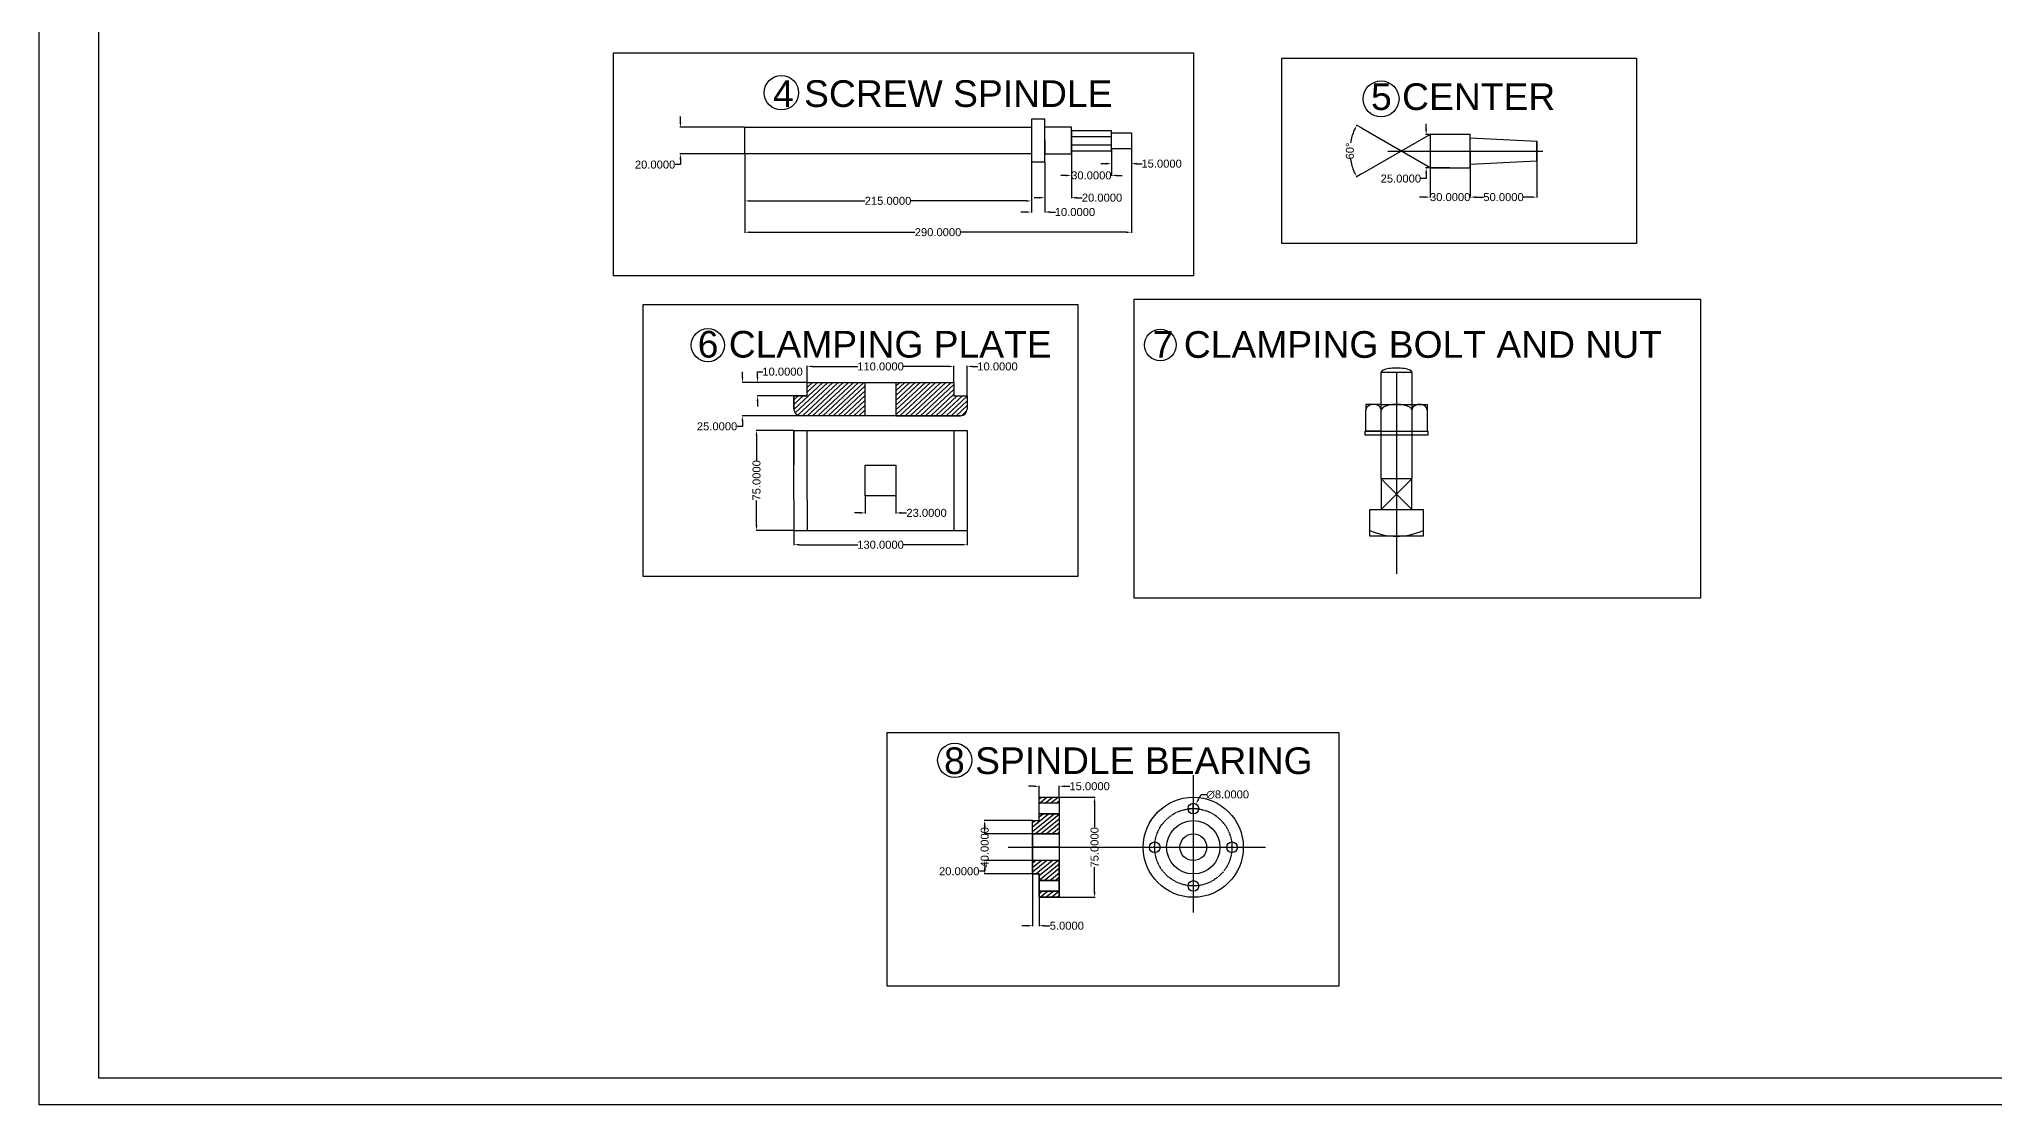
# Model space of a CAD drawing. Header units: inches. Extents: x -318 to 2841, y -996 to 640.
# Drawn here: x -318 to 1149, y -996 to -197 of the extents above; entities that cross this region are included whole.
import ezdxf

# ---------------------------------------------------------------- set-up
doc = ezdxf.new("R2010")
doc.units = ezdxf.units.IN
doc.header["$MEASUREMENT"] = 0
doc.linetypes.add('CENTER', pattern=[2, 1.25, -0.25, 0.25, -0.25])
doc.layers.get('0').update_dxf_attribs({"plot": 0})
doc.styles.get("Standard").update_dxf_attribs({"font": 'arial.ttf'})
doc.styles.add('style1', font='arial.ttf', dxfattribs={"height": 50})
doc.dimstyles.get("Standard").update_dxf_attribs({"dimscale": 2, "dimtxt": 3, "dimasz": 2, "dimexe": 0.18, "dimexo": 0.0625, "dimgap": 0.108, "dimtad": 0, "dimtoh": 1, "dimdec": 4, "dimzin": 0, "dimdsep": 46, "dimtxsty": 'Standard', "dimcen": 2, "dimadec": 0, "dimazin": 0, "dimtfac": 1, "dimtdec": 4, "dimtofl": 0, "dimtmove": 0, "dimatfit": 1, "dimfxl": 1, "dimtolj": 1, "dimtzin": 0, "dimarcsym": 0})
pattern_1 = [(223, (-4407.854, -4220.624), (1.7902457, -1.9198035), [])]
pattern_2 = [(219, (-4575.3567, -4220.624), (1.651966, -2.0400081), [])]

# ---------------------------------------------------------------- blocks, each defined once
blk = doc.blocks.new('*D28')
at = {"color": 0, "lineweight": -2, "transparency": 16777216}
for p, q in [((674, -263.4), (670.3, -261.3)), ((674.1, -297.9), (670.2, -300.2))]:
    blk.add_line(p, q, dxfattribs=at)
for start, end in [(155.7324, 170.6971), (188.9495, 203.9142)]:
    blk.add_arc((703.9, -280.8), 38.6, start, end, dxfattribs=at)
at = {"color": 0, "transparency": 16777216}
for points in [[(668.2, -264.7), (669.4, -265.3), (670.6, -261.4)], [(669.3, -296.2), (668.1, -296.8), (670.5, -300)]]:
    blk.add_solid(points, dxfattribs=at)
at = {"layer": 'Defpoints', "color": 0, "transparency": 16777216}
for p in [(674.1, -263.5), (666, -274), (725.6, -268.4), (674.3, -297.9), (725.6, -293.4)]:
    blk.add_point(p, dxfattribs=at)
at = {"color": 0, "transparency": 16777216, "insert": (665.4, -280.7), "char_height": 6, "attachment_point": 5, "rotation": 89.8233}
blk.add_mtext('\\A1;60°', dxfattribs=at)
blk = doc.blocks.new('*D43')
at = {"color": 0, "lineweight": -2, "transparency": 16777216}
for p, q in [((211.5, -283), (211.5, -318.5)), ((426.5, -283), (426.5, -318.5)), ((215.5, -318.1), (301.6, -318.1)), ((422.5, -318.1), (336.4, -318.1))]:
    blk.add_line(p, q, dxfattribs=at)
at = {"color": 0, "transparency": 16777216}
for points in [[(215.5, -317.5), (215.5, -318.8), (211.5, -318.1)], [(422.5, -317.5), (422.5, -318.8), (426.5, -318.1)]]:
    blk.add_solid(points, dxfattribs=at)
at = {"layer": 'Defpoints', "color": 0, "transparency": 16777216}
for p in [(211.5, -282.9), (426.5, -282.9), (426.5, -318.1)]:
    blk.add_point(p, dxfattribs=at)
at = {"color": 0, "transparency": 16777216, "insert": (319, -318.1), "char_height": 6, "attachment_point": 5}
blk.add_mtext('\\A1;215.0000', dxfattribs=at)
blk = doc.blocks.new('*D44')
at = {"color": 0, "lineweight": -2, "transparency": 16777216}
for p, q in [((426.5, -289), (426.5, -326.8)), ((436.5, -289), (436.5, -326.8)), ((422.5, -326.5), (418.5, -326.5)), ((440.5, -326.5), (444.5, -326.5))]:
    blk.add_line(p, q, dxfattribs=at)
at = {"color": 0, "transparency": 16777216}
for points in [[(422.5, -325.8), (422.5, -327.1), (426.5, -326.5)], [(440.5, -325.8), (440.5, -327.1), (436.5, -326.5)]]:
    blk.add_solid(points, dxfattribs=at)
at = {"layer": 'Defpoints', "color": 0, "transparency": 16777216}
for p in [(426.5, -288.9), (436.5, -288.9), (436.5, -326.5)]:
    blk.add_point(p, dxfattribs=at)
at = {"color": 0, "transparency": 16777216, "insert": (459.2, -326.5), "char_height": 6, "attachment_point": 5}
blk.add_mtext('\\A1;10.0000', dxfattribs=at)
blk = doc.blocks.new('*D45')
at = {"color": 0, "lineweight": -2, "transparency": 16777216}
for p, q in [((436.5, -289), (436.5, -316)), ((456.5, -283), (456.5, -316)), ((432.5, -315.7), (428.5, -315.7)), ((460.5, -315.7), (464.5, -315.7))]:
    blk.add_line(p, q, dxfattribs=at)
at = {"color": 0, "transparency": 16777216}
for points in [[(432.5, -315), (432.5, -316.4), (436.5, -315.7)], [(460.5, -315), (460.5, -316.4), (456.5, -315.7)]]:
    blk.add_solid(points, dxfattribs=at)
at = {"layer": 'Defpoints', "color": 0, "transparency": 16777216}
for p in [(436.5, -288.9), (456.5, -282.9), (456.5, -315.7)]:
    blk.add_point(p, dxfattribs=at)
at = {"color": 0, "transparency": 16777216, "insert": (479.5, -315.7), "char_height": 6, "attachment_point": 5}
blk.add_mtext('\\A1;20.0000', dxfattribs=at)
blk = doc.blocks.new('*D46')
at = {"color": 0, "lineweight": -2, "transparency": 16777216}
for p, q in [((456.5, -280.6), (456.5, -299.4)), ((486.5, -280.6), (486.5, -299.4)), ((452.5, -299), (448.5, -299)), ((490.5, -299), (494.5, -299))]:
    blk.add_line(p, q, dxfattribs=at)
at = {"color": 0, "transparency": 16777216}
for points in [[(452.5, -298.4), (452.5, -299.7), (456.5, -299)], [(490.5, -298.4), (490.5, -299.7), (486.5, -299)]]:
    blk.add_solid(points, dxfattribs=at)
at = {"layer": 'Defpoints', "color": 0, "transparency": 16777216}
for p in [(456.5, -280.5), (486.5, -280.5), (486.5, -299)]:
    blk.add_point(p, dxfattribs=at)
at = {"color": 0, "transparency": 16777216, "insert": (471.5, -299), "char_height": 6, "attachment_point": 5}
blk.add_mtext('\\A1;30.0000', dxfattribs=at)
blk = doc.blocks.new('*D47')
at = {"color": 0, "lineweight": -2, "transparency": 16777216}
for p, q in [((482.5, -290.2), (478.5, -290.2)), ((486.5, -279.1), (486.5, -290.6)), ((501.5, -279.1), (501.5, -290.6)), ((505.5, -290.2), (509.5, -290.2))]:
    blk.add_line(p, q, dxfattribs=at)
at = {"color": 0, "transparency": 16777216}
for points in [[(482.5, -289.5), (482.5, -290.9), (486.5, -290.2)], [(505.5, -289.5), (505.5, -290.9), (501.5, -290.2)]]:
    blk.add_solid(points, dxfattribs=at)
at = {"layer": 'Defpoints', "color": 0, "transparency": 16777216}
for p in [(486.5, -279), (501.5, -279), (501.5, -290.2)]:
    blk.add_point(p, dxfattribs=at)
at = {"color": 0, "transparency": 16777216, "insert": (524.2, -290.2), "char_height": 6, "attachment_point": 5}
blk.add_mtext('\\A1;15.0000', dxfattribs=at)
blk = doc.blocks.new('*D48')
at = {"color": 0, "lineweight": -2, "transparency": 16777216}
for p, q in [((211.5, -283), (211.5, -342)), ((501.5, -279.1), (501.5, -342)), ((215.5, -341.6), (339.1, -341.6)), ((497.5, -341.6), (373.9, -341.6))]:
    blk.add_line(p, q, dxfattribs=at)
at = {"color": 0, "transparency": 16777216}
for points in [[(215.5, -341), (215.5, -342.3), (211.5, -341.6)], [(497.5, -341), (497.5, -342.3), (501.5, -341.6)]]:
    blk.add_solid(points, dxfattribs=at)
at = {"layer": 'Defpoints', "color": 0, "transparency": 16777216}
for p in [(211.5, -282.9), (501.5, -279), (501.5, -341.6)]:
    blk.add_point(p, dxfattribs=at)
at = {"color": 0, "transparency": 16777216, "insert": (356.5, -341.6), "char_height": 6, "attachment_point": 5}
blk.add_mtext('\\A1;290.0000', dxfattribs=at)
blk = doc.blocks.new('*D49')
at = {"color": 0, "lineweight": -2, "transparency": 16777216}
for p, q in [((211.4, -262.9), (162.9, -262.9)), ((163.3, -258.9), (163.3, -254.9)), ((163.3, -290.9), (159.3, -290.9)), ((211.4, -282.9), (162.9, -282.9)), ((163.3, -286.9), (163.3, -290.9))]:
    blk.add_line(p, q, dxfattribs=at)
at = {"color": 0, "transparency": 16777216}
for points in [[(162.6, -258.9), (164, -258.9), (163.3, -262.9)], [(162.6, -286.9), (164, -286.9), (163.3, -282.9)]]:
    blk.add_solid(points, dxfattribs=at)
at = {"layer": 'Defpoints', "color": 0, "transparency": 16777216}
for p in [(211.5, -262.9), (163.3, -282.9), (211.5, -282.9)]:
    blk.add_point(p, dxfattribs=at)
at = {"color": 0, "transparency": 16777216, "insert": (144.3, -290.9), "char_height": 6, "attachment_point": 5}
blk.add_mtext('\\A1;20.0000', dxfattribs=at)
blk = doc.blocks.new('*D50')
at = {"color": 0, "lineweight": -2, "transparency": 16777216}
for p, q in [((725.6, -293.6), (725.6, -315.6)), ((755.6, -293.6), (755.6, -315.6)), ((721.6, -315.3), (717.6, -315.3)), ((759.6, -315.3), (763.6, -315.3))]:
    blk.add_line(p, q, dxfattribs=at)
at = {"color": 0, "transparency": 16777216}
for points in [[(721.6, -314.6), (721.6, -315.9), (725.6, -315.3)], [(759.6, -314.6), (759.6, -315.9), (755.6, -315.3)]]:
    blk.add_solid(points, dxfattribs=at)
at = {"layer": 'Defpoints', "color": 0, "transparency": 16777216}
for p in [(725.6, -293.4), (755.6, -293.4), (755.6, -315.3)]:
    blk.add_point(p, dxfattribs=at)
at = {"color": 0, "transparency": 16777216, "insert": (740.6, -315.3), "char_height": 6, "attachment_point": 5}
blk.add_mtext('\\A1;30.0000', dxfattribs=at)
blk = doc.blocks.new('*D51')
at = {"color": 0, "lineweight": -2, "transparency": 16777216}
for p, q in [((805.6, -288.5), (805.6, -315.6)), ((755.6, -293.6), (755.6, -315.6)), ((759.6, -315.3), (765.6, -315.3)), ((801.6, -315.3), (795.5, -315.3))]:
    blk.add_line(p, q, dxfattribs=at)
at = {"color": 0, "transparency": 16777216}
for points in [[(759.6, -314.6), (759.6, -315.9), (755.6, -315.3)], [(801.6, -314.6), (801.6, -315.9), (805.6, -315.3)]]:
    blk.add_solid(points, dxfattribs=at)
at = {"layer": 'Defpoints', "color": 0, "transparency": 16777216}
for p in [(805.6, -288.3), (755.6, -293.4), (805.6, -315.3)]:
    blk.add_point(p, dxfattribs=at)
at = {"color": 0, "transparency": 16777216, "insert": (780.6, -315.3), "char_height": 6, "attachment_point": 5}
blk.add_mtext('\\A1;50.0000', dxfattribs=at)
blk = doc.blocks.new('*D52')
at = {"color": 0, "lineweight": -2, "transparency": 16777216}
for p, q in [((722.6, -264.4), (722.6, -260.4)), ((740.4, -268.4), (722.2, -268.4)), ((722.6, -301.4), (718.6, -301.4)), ((740.4, -293.4), (722.2, -293.4)), ((722.6, -297.4), (722.6, -301.4))]:
    blk.add_line(p, q, dxfattribs=at)
at = {"color": 0, "transparency": 16777216}
for points in [[(721.9, -264.4), (723.3, -264.4), (722.6, -268.4)], [(721.9, -297.4), (723.3, -297.4), (722.6, -293.4)]]:
    blk.add_solid(points, dxfattribs=at)
at = {"layer": 'Defpoints', "color": 0, "transparency": 16777216}
for p in [(740.6, -268.4), (722.6, -293.4), (740.6, -293.4)]:
    blk.add_point(p, dxfattribs=at)
at = {"color": 0, "transparency": 16777216, "insert": (703.6, -301.4), "char_height": 6, "attachment_point": 5}
blk.add_mtext('\\A1;25.0000', dxfattribs=at)
blk = doc.blocks.new('*D53')
at = {"color": 0, "lineweight": -2, "transparency": 16777216}
for p, q in [((301.9, -539.4), (301.9, -552.5)), ((324.9, -539.4), (324.9, -552.5)), ((297.9, -552.1), (293.9, -552.1)), ((328.9, -552.1), (332.9, -552.1))]:
    blk.add_line(p, q, dxfattribs=at)
at = {"color": 0, "transparency": 16777216}
for points in [[(297.9, -551.4), (297.9, -552.8), (301.9, -552.1)], [(328.9, -551.4), (328.9, -552.8), (324.9, -552.1)]]:
    blk.add_solid(points, dxfattribs=at)
at = {"layer": 'Defpoints', "color": 0, "transparency": 16777216}
for p in [(301.9, -539.2), (324.9, -539.2), (324.9, -552.1)]:
    blk.add_point(p, dxfattribs=at)
at = {"color": 0, "transparency": 16777216, "insert": (347.9, -552.1), "char_height": 6, "attachment_point": 5}
blk.add_mtext('\\A1;23.0000', dxfattribs=at)
blk = doc.blocks.new('*D54')
at = {"color": 0, "lineweight": -2, "transparency": 16777216}
for p, q in [((248.4, -565.4), (248.4, -576.3)), ((378.4, -565.4), (378.4, -576.3)), ((252.4, -576), (296.3, -576)), ((374.4, -576), (330.4, -576))]:
    blk.add_line(p, q, dxfattribs=at)
at = {"color": 0, "transparency": 16777216}
for points in [[(252.4, -575.3), (252.4, -576.6), (248.4, -576)], [(374.4, -575.3), (374.4, -576.6), (378.4, -576)]]:
    blk.add_solid(points, dxfattribs=at)
at = {"layer": 'Defpoints', "color": 0, "transparency": 16777216}
for p in [(248.4, -565.2), (378.4, -565.2), (378.4, -576)]:
    blk.add_point(p, dxfattribs=at)
at = {"color": 0, "transparency": 16777216, "insert": (313.4, -576), "char_height": 6, "attachment_point": 5}
blk.add_mtext('\\A1;130.0000', dxfattribs=at)
blk = doc.blocks.new('*D55')
at = {"color": 0, "lineweight": -2, "transparency": 16777216}
for p, q in [((248.2, -490.2), (220, -490.2)), ((220.4, -494.2), (220.4, -512.8)), ((220.4, -561.2), (220.4, -542.7)), ((248.2, -565.2), (220, -565.2))]:
    blk.add_line(p, q, dxfattribs=at)
at = {"color": 0, "transparency": 16777216}
for points in [[(219.7, -494.2), (221.1, -494.2), (220.4, -490.2)], [(219.7, -561.2), (221.1, -561.2), (220.4, -565.2)]]:
    blk.add_solid(points, dxfattribs=at)
at = {"layer": 'Defpoints', "color": 0, "transparency": 16777216}
for p in [(248.4, -490.2), (220.4, -565.2), (248.4, -565.2)]:
    blk.add_point(p, dxfattribs=at)
at = {"color": 0, "transparency": 16777216, "insert": (220.4, -527.7), "char_height": 6, "attachment_point": 5, "rotation": 90}
blk.add_mtext('\\A1;75.0000', dxfattribs=at)
blk = doc.blocks.new('*D56')
at = {"color": 0, "lineweight": -2, "transparency": 16777216}
for p, q in [((258.2, -454.2), (209.5, -454.2)), ((209.9, -450.2), (209.9, -446.2)), ((258.2, -479.2), (209.5, -479.2)), ((209.9, -483.2), (209.9, -487.2)), ((209.9, -487.2), (205.9, -487.2))]:
    blk.add_line(p, q, dxfattribs=at)
at = {"color": 0, "transparency": 16777216}
for points in [[(209.2, -450.2), (210.5, -450.2), (209.9, -454.2)], [(209.2, -483.2), (210.5, -483.2), (209.9, -479.2)]]:
    blk.add_solid(points, dxfattribs=at)
at = {"layer": 'Defpoints', "color": 0, "transparency": 16777216}
for p in [(258.4, -454.2), (209.9, -479.2), (258.4, -479.2)]:
    blk.add_point(p, dxfattribs=at)
at = {"color": 0, "transparency": 16777216, "insert": (190.8, -487.2), "char_height": 6, "attachment_point": 5}
blk.add_mtext('\\A1;25.0000', dxfattribs=at)
blk = doc.blocks.new('*D57')
at = {"color": 0, "lineweight": -2, "transparency": 16777216}
for p, q in [((258.2, -454.2), (220.8, -454.2)), ((221.2, -450.2), (221.2, -446.2)), ((221.2, -446.2), (225.2, -446.2)), ((258.2, -464.2), (220.8, -464.2)), ((221.2, -468.2), (221.2, -472.2))]:
    blk.add_line(p, q, dxfattribs=at)
at = {"color": 0, "transparency": 16777216}
for points in [[(220.5, -450.2), (221.8, -450.2), (221.2, -454.2)], [(220.5, -468.2), (221.8, -468.2), (221.2, -464.2)]]:
    blk.add_solid(points, dxfattribs=at)
at = {"layer": 'Defpoints', "color": 0, "transparency": 16777216}
for p in [(221.2, -454.2), (258.4, -454.2), (258.4, -464.2)]:
    blk.add_point(p, dxfattribs=at)
at = {"color": 0, "transparency": 16777216, "insert": (239.9, -446.2), "char_height": 6, "attachment_point": 5}
blk.add_mtext('\\A1;10.0000', dxfattribs=at)
blk = doc.blocks.new('*D58')
at = {"color": 0, "lineweight": -2, "transparency": 16777216}
for p, q in [((258.4, -454.1), (258.4, -441.9)), ((262.4, -442.3), (296.3, -442.3)), ((364.4, -442.3), (330.4, -442.3)), ((368.4, -454.1), (368.4, -441.9))]:
    blk.add_line(p, q, dxfattribs=at)
at = {"color": 0, "transparency": 16777216}
for points in [[(262.4, -441.6), (262.4, -442.9), (258.4, -442.3)], [(364.4, -441.6), (364.4, -442.9), (368.4, -442.3)]]:
    blk.add_solid(points, dxfattribs=at)
at = {"layer": 'Defpoints', "color": 0, "transparency": 16777216}
for p in [(258.4, -454.2), (368.4, -442.3), (368.4, -454.2)]:
    blk.add_point(p, dxfattribs=at)
at = {"color": 0, "transparency": 16777216, "insert": (313.4, -442.3), "char_height": 6, "attachment_point": 5}
blk.add_mtext('\\A1;110.0000', dxfattribs=at)
blk = doc.blocks.new('*D59')
at = {"color": 0, "lineweight": -2, "transparency": 16777216}
for p, q in [((364.4, -442.3), (360.4, -442.3)), ((368.4, -454.1), (368.4, -441.9)), ((378.4, -464.1), (378.4, -441.9)), ((382.4, -442.3), (386.4, -442.3))]:
    blk.add_line(p, q, dxfattribs=at)
at = {"color": 0, "transparency": 16777216}
for points in [[(364.4, -441.6), (364.4, -442.9), (368.4, -442.3)], [(382.4, -441.6), (382.4, -442.9), (378.4, -442.3)]]:
    blk.add_solid(points, dxfattribs=at)
at = {"layer": 'Defpoints', "color": 0, "transparency": 16777216}
for p in [(368.4, -454.2), (378.4, -442.3), (378.4, -464.2)]:
    blk.add_point(p, dxfattribs=at)
at = {"color": 0, "transparency": 16777216, "insert": (401.1, -442.3), "char_height": 6, "attachment_point": 5}
blk.add_mtext('\\A1;10.0000', dxfattribs=at)
blk = doc.blocks.new('*U66')
blk.add_circle((0, 0), 4)
blk = doc.blocks.new('*U67')
at = {"color": 0, "linetype": 'ByBlock', "lineweight": -2, "transparency": 16777216}
blk.add_blockref('*U66', (715.5, -773.9), dxfattribs=at)
for p, rotation in [((686.5, -802.9), 90), ((744.5, -802.9), 270), ((715.5, -831.9), 180)]:
    blk.add_blockref('*U66', p, dxfattribs=dict(at, rotation=rotation))
blk = doc.blocks.new('*D68')
at = {"color": 0, "lineweight": -2, "transparency": 16777216}
for p, q in [((427.3, -782.9), (391.1, -782.9)), ((391.5, -786.9), (391.5, -787.7)), ((391.5, -818.9), (391.5, -818)), ((427.3, -822.9), (391.1, -822.9))]:
    blk.add_line(p, q, dxfattribs=at)
at = {"color": 0, "transparency": 16777216}
for points in [[(390.8, -786.9), (392.1, -786.9), (391.5, -782.9)], [(390.8, -818.9), (392.1, -818.9), (391.5, -822.9)]]:
    blk.add_solid(points, dxfattribs=at)
at = {"layer": 'Defpoints', "color": 0, "transparency": 16777216}
for p in [(427.4, -782.9), (391.5, -822.9), (427.4, -822.9)]:
    blk.add_point(p, dxfattribs=at)
at = {"color": 0, "transparency": 16777216, "insert": (391.5, -802.9), "char_height": 6, "attachment_point": 5, "rotation": 90}
blk.add_mtext('\\A1;40.0000', dxfattribs=at)
blk = doc.blocks.new('*D69')
at = {"color": 0, "lineweight": -2, "transparency": 16777216}
for p, q in [((391.5, -788.9), (391.5, -784.9)), ((427.3, -792.9), (391.1, -792.9)), ((391.5, -820.9), (387.5, -820.9)), ((427.3, -812.9), (391.1, -812.9)), ((391.5, -816.9), (391.5, -820.9))]:
    blk.add_line(p, q, dxfattribs=at)
at = {"color": 0, "transparency": 16777216}
for points in [[(390.8, -788.9), (392.1, -788.9), (391.5, -792.9)], [(390.8, -816.9), (392.1, -816.9), (391.5, -812.9)]]:
    blk.add_solid(points, dxfattribs=at)
at = {"layer": 'Defpoints', "color": 0, "transparency": 16777216}
for p in [(427.4, -792.9), (391.5, -812.9), (427.4, -812.9)]:
    blk.add_point(p, dxfattribs=at)
at = {"color": 0, "transparency": 16777216, "insert": (372.4, -820.9), "char_height": 6, "attachment_point": 5}
blk.add_mtext('\\A1;20.0000', dxfattribs=at)
blk = doc.blocks.new('*D70')
at = {"color": 0, "lineweight": -2, "transparency": 16777216}
for p, q in [((427.4, -823), (427.4, -862.1)), ((432.4, -823), (432.4, -862.1)), ((423.4, -861.7), (419.4, -861.7)), ((436.4, -861.7), (440.4, -861.7))]:
    blk.add_line(p, q, dxfattribs=at)
at = {"color": 0, "transparency": 16777216}
for points in [[(423.4, -861), (423.4, -862.4), (427.4, -861.7)], [(436.4, -861), (436.4, -862.4), (432.4, -861.7)]]:
    blk.add_solid(points, dxfattribs=at)
at = {"layer": 'Defpoints', "color": 0, "transparency": 16777216}
for p in [(427.4, -822.9), (432.4, -822.9), (432.4, -861.7)]:
    blk.add_point(p, dxfattribs=at)
at = {"color": 0, "transparency": 16777216, "insert": (453.1, -861.7), "char_height": 6, "attachment_point": 5}
blk.add_mtext('\\A1;5.0000', dxfattribs=at)
blk = doc.blocks.new('*D71')
at = {"color": 0, "lineweight": -2, "transparency": 16777216}
for p, q in [((428.4, -757.1), (424.4, -757.1)), ((432.4, -765.2), (432.4, -756.8)), ((447.4, -765.2), (447.4, -756.8)), ((451.4, -757.1), (455.4, -757.1))]:
    blk.add_line(p, q, dxfattribs=at)
at = {"color": 0, "transparency": 16777216}
for points in [[(428.4, -756.5), (428.4, -757.8), (432.4, -757.1)], [(451.4, -756.5), (451.4, -757.8), (447.4, -757.1)]]:
    blk.add_solid(points, dxfattribs=at)
at = {"layer": 'Defpoints', "color": 0, "transparency": 16777216}
for p in [(447.4, -757.1), (432.4, -765.4), (447.4, -765.4)]:
    blk.add_point(p, dxfattribs=at)
at = {"color": 0, "transparency": 16777216, "insert": (470.2, -757.1), "char_height": 6, "attachment_point": 5}
blk.add_mtext('\\A1;15.0000', dxfattribs=at)
blk = doc.blocks.new('*D72')
at = {"color": 0, "lineweight": -2, "transparency": 16777216}
for p, q in [((447.6, -765.4), (474.3, -765.4)), ((473.9, -769.4), (473.9, -787.9)), ((473.9, -836.4), (473.9, -817.8)), ((447.6, -840.4), (474.3, -840.4))]:
    blk.add_line(p, q, dxfattribs=at)
at = {"color": 0, "transparency": 16777216}
for points in [[(473.2, -769.4), (474.6, -769.4), (473.9, -765.4)], [(473.2, -836.4), (474.6, -836.4), (473.9, -840.4)]]:
    blk.add_solid(points, dxfattribs=at)
at = {"layer": 'Defpoints', "color": 0, "transparency": 16777216}
for p in [(447.4, -765.4), (447.4, -840.4), (473.9, -840.4)]:
    blk.add_point(p, dxfattribs=at)
at = {"color": 0, "transparency": 16777216, "insert": (473.9, -802.9), "char_height": 6, "attachment_point": 5, "rotation": 90}
blk.add_mtext('\\A1;75.0000', dxfattribs=at)
blk = doc.blocks.new('*D73')
at = {"color": 0, "lineweight": -2, "transparency": 16777216}
for p, q in [((543.9, -773.9), (551.9, -773.9)), ((547.9, -777.9), (547.9, -769.9)), ((551.8, -766.9), (553.8, -763.4)), ((553.8, -763.4), (557.8, -763.4))]:
    blk.add_line(p, q, dxfattribs=at)
at = {"color": 0, "transparency": 16777216}
blk.add_solid([(551.3, -766.5), (552.4, -767.2), (549.9, -770.4)], dxfattribs=at)
at = {"layer": 'Defpoints', "color": 0, "transparency": 16777216}
for p in [(546, -777.4), (549.9, -770.4)]:
    blk.add_point(p, dxfattribs=at)
at = {"color": 0, "transparency": 16777216, "insert": (573.7, -763.4), "char_height": 6, "attachment_point": 5}
blk.add_mtext('\\A1;∅8.0000', dxfattribs=at)

msp = doc.modelspace()

# ---------------------------------------------------------------- hatches: boundary and pattern name
at = {"transparency": 33554687}
h = msp.add_hatch(dxfattribs=at)
h.set_pattern_fill('ANSI31', color=256, scale=21, angle=178)
h.set_pattern_definition(pattern_1)
edge = h.paths.add_edge_path()
edge.add_line((258.3556, -454.24258), (301.8556, -454.24258))
edge.add_line((301.8556, -479.24258), (301.8556, -454.24258))
edge.add_line((373.3556, -479.24258), (253.3556, -479.24258))
edge.add_arc((253.3556, -474.24258), 5, 180, 270)
edge.add_line((248.3556, -464.24258), (248.3556, -474.24258))
edge.add_line((248.3556, -464.24258), (258.3556, -464.24258))
edge.add_line((258.3556, -464.24258), (258.3556, -454.24258))
h = msp.add_hatch(dxfattribs=at)
h.set_pattern_fill('ANSI31', color=256, scale=21, angle=178)
h.set_pattern_definition(pattern_1)
edge = h.paths.add_edge_path()
edge.add_line((324.8556, -454.24258), (324.8556, -479.24258))
edge.add_line((324.8556, -479.24258), (373.3556, -479.24258))
edge.add_arc((373.3556, -474.24258), 5, 270, 360)
edge.add_line((378.3556, -474.24258), (378.3556, -464.24258))
edge.add_line((378.3556, -464.24258), (368.3556, -464.24258))
edge.add_line((368.3556, -464.24258), (368.3556, -454.24258))
edge.add_line((368.3556, -454.24258), (324.8556, -454.24258))
h = msp.add_hatch(dxfattribs=at)
h.set_pattern_fill('ANSI31', color=256, scale=21, angle=174)
h.set_pattern_definition(pattern_2)
h.paths.add_polyline_path([(447.44812, -769.86899), (432.44812, -769.86899), (432.44812, -765.35941), (447.44812, -765.35941)])
h.paths.add_polyline_path([(432.44812, -835.85941), (432.44812, -840.35941), (447.44812, -840.35941), (447.44812, -835.85941)])
edge = h.paths.add_edge_path(flags=17)
edge.add_line((432.44812, -765.35941), (447.44812, -765.35941))
h = msp.add_hatch(dxfattribs=at)
h.set_pattern_fill('ANSI31', color=256, scale=21, angle=174)
h.set_pattern_definition(pattern_2)
h.paths.add_polyline_path([(447.44812, -812.85941), (427.44812, -812.85941), (427.44812, -822.85941), (432.44812, -822.85941), (432.44812, -827.85941), (447.44812, -827.85941)])
h.paths.add_polyline_path([(427.44812, -792.85941), (427.44812, -782.85941), (432.44812, -782.85941), (432.44812, -777.85941), (447.44812, -777.85941), (447.44812, -792.85941)])

# ---------------------------------------------------------------- linework, layer by layer
for p, q in [((211.50176, -262.92208), (426.50176, -262.92208)), ((211.50176, -282.92208), (211.50176, -262.92208)), ((436.50176, -256.92208), (426.50176, -256.92208)), ((426.50176, -256.92208), (426.50176, -288.92208)), ((426.50176, -262.92208), (426.50176, -282.92208)), ((436.50176, -288.92208), (436.50176, -256.92208)), ((456.50176, -262.92208), (436.50176, -262.92208)), ((456.50176, -282.92208), (456.50176, -262.92208)), ((725.55087, -293.43437), (674.0668, -263.45543)), ((426.50176, -272.92208), (426.50176, -288.92208)), ((436.50176, -272.92208), (436.50176, -282.92208)), ((486.50176, -265.48208), (456.50176, -265.48208)), ((456.50176, -265.48208), (456.50176, -280.48208)), ((486.50176, -269.98208), (456.50176, -269.98208)), ((456.50176, -269.98208), (456.50176, -275.98208)), ((456.50176, -272.92208), (456.50176, -280.48208)), ((456.50176, -275.98208), (486.50176, -275.98208)), ((486.50176, -280.48208), (486.50176, -265.48208)), ((486.50176, -272.98208), (486.50176, -266.98208)), ((486.50176, -266.98208), (501.50176, -266.98208)), ((486.50176, -272.98208), (486.50176, -269.98208)), ((486.50176, -280.48208), (486.50176, -272.98208)), ((486.50176, -275.98208), (486.50176, -272.98208)), ((501.50176, -266.98208), (501.50176, -278.98208)), ((725.55087, -268.43437), (674.25403, -297.88212)), ((725.55087, -268.43437), (725.55087, -293.43437)), ((755.55087, -268.43437), (725.55087, -268.43437)), ((755.55087, -293.43437), (755.55087, -268.43437)), ((755.55087, -280.84541), (755.55087, -270.84541)), ((755.55087, -270.84541), (805.55087, -273.34541)), ((805.55087, -288.34541), (805.55087, -273.34541)), ((805.55087, -288.34541), (805.55087, -273.34541)), ((805.55087, -273.34541), (805.55087, -288.34541)), ((426.50176, -282.92208), (211.50176, -282.92208)), ((426.50176, -288.92208), (436.50176, -288.92208)), ((436.50176, -282.92208), (456.50176, -282.92208)), ((456.50176, -280.48208), (486.50176, -280.48208)), ((456.50176, -280.48208), (486.50176, -280.48208)), ((501.50176, -278.98208), (486.50176, -278.98208)), ((755.55087, -280.84541), (755.55087, -293.43437)), ((755.55087, -280.84541), (755.55087, -290.84541)), ((805.55087, -288.34541), (755.55087, -290.84541)), ((805.55087, -280.84541), (805.55087, -288.34541)), ((805.55087, -280.84541), (805.55087, -288.34541)), ((725.55087, -293.43437), (755.55087, -293.43437)), ((258.3556, -454.24258), (368.3556, -454.24258)), ((258.3556, -464.24258), (258.3556, -454.24258)), ((258.3556, -454.24258), (301.8556, -454.24258)), ((301.8556, -479.24258), (301.8556, -454.24258)), ((301.8556, -454.24258), (324.8556, -454.24258)), ((301.8556, -454.24258), (324.8556, -454.24258)), ((313.3556, -454.24258), (324.8556, -454.24258)), ((324.8556, -454.24258), (324.8556, -479.24258)), ((324.8556, -454.24258), (368.3556, -454.24258)), ((368.3556, -454.24258), (368.3556, -464.24258)), ((688.90167, -446.58766), (700.40167, -446.58766)), ((688.90167, -526.58766), (688.90167, -446.58766)), ((700.40167, -446.58766), (711.90167, -446.58766)), ((711.90167, -446.58766), (711.90167, -526.58766)), ((248.3556, -474.24258), (248.3556, -464.24258)), ((248.3556, -464.24258), (258.3556, -464.24258)), ((248.3556, -464.24258), (248.3556, -474.24258)), ((368.3556, -464.24258), (378.3556, -464.24258)), ((378.3556, -464.24258), (378.3556, -474.24258)), ((373.3556, -479.24258), (253.3556, -479.24258)), ((324.8556, -479.24258), (301.8556, -479.24258)), ((324.8556, -479.24258), (373.3556, -479.24258)), ((688.90167, -470.73553), (677.40167, -470.73553)), ((677.40167, -470.73553), (677.40167, -475.09543)), ((677.40167, -490.73553), (677.40167, -475.09543)), ((688.90167, -470.73553), (723.40167, -470.73553)), ((723.40167, -470.73553), (723.40167, -490.73553)), ((248.3556, -490.23431), (248.3556, -516.22604)), ((248.3556, -490.23431), (313.3556, -490.23431)), ((676.90167, -493.73553), (676.90167, -490.73553)), ((676.90167, -490.73553), (723.90167, -490.73553)), ((700.40167, -493.73553), (676.90167, -493.73553)), ((688.90167, -490.73553), (677.40167, -490.73553)), ((723.90167, -493.73553), (700.40167, -493.73553)), ((723.90167, -490.73553), (723.90167, -493.73553)), ((301.8556, -539.23431), (301.8556, -516.23431)), ((301.8556, -516.23431), (324.8556, -516.23431)), ((324.8556, -516.23431), (324.8556, -527.73431)), ((324.8556, -527.73431), (324.8556, -539.23431)), ((711.90167, -526.58766), (688.90167, -526.58766)), ((688.90167, -526.58766), (688.90167, -549.58766)), ((711.90167, -526.58766), (688.90167, -549.58766)), ((711.90167, -549.58766), (688.90167, -526.58766)), ((711.90167, -549.58766), (711.90167, -526.58766)), ((248.3556, -542.3632), (248.3556, -565.23431)), ((258.3556, -542.3632), (258.3556, -565.23431)), ((324.8556, -539.23431), (301.8556, -539.23431)), ((368.3556, -542.3632), (368.3556, -565.23431)), ((378.3556, -542.3632), (378.3556, -565.23431)), ((680.40167, -569.58766), (680.40167, -549.58766)), ((680.40167, -549.58766), (700.40167, -549.58766)), ((688.90167, -549.58766), (711.90167, -549.58766)), ((688.90167, -549.58766), (711.90167, -549.58766)), ((700.40167, -549.58766), (720.40167, -549.58766)), ((720.40167, -549.58766), (720.40167, -569.58766)), ((248.3556, -565.23431), (378.3556, -565.23431)), ((720.40167, -569.58766), (680.40167, -569.58766)), ((432.44812, -782.85941), (432.44812, -765.35941)), ((432.44812, -765.35941), (447.44812, -765.35941)), ((432.44812, -769.86899), (432.44812, -765.35941)), ((432.44812, -765.35941), (447.44812, -765.35941)), ((447.44812, -769.86899), (432.44812, -769.86899)), ((447.44812, -769.86899), (432.44812, -769.86899)), ((447.44812, -765.35941), (447.44812, -840.35941)), ((447.44812, -765.35941), (447.44812, -769.86899)), ((427.44812, -802.85941), (427.44812, -782.85941)), ((427.44812, -782.85941), (432.44812, -782.85941)), ((427.44812, -792.85941), (427.44812, -782.85941)), ((427.44812, -782.85941), (432.44812, -782.85941)), ((447.44812, -777.85941), (432.44812, -777.85941)), ((432.44812, -782.85941), (432.44812, -777.85941)), ((432.44812, -777.85941), (447.44812, -777.85941)), ((447.44812, -777.85941), (447.44812, -792.85941)), ((427.44812, -802.85941), (427.44812, -792.85941)), ((427.44812, -792.85941), (447.44812, -792.85941)), ((447.44812, -792.85941), (427.44812, -792.85941)), ((427.44812, -792.85941), (427.44812, -812.85941)), ((447.44812, -802.85941), (427.44812, -802.85941)), ((427.44812, -822.85941), (427.44812, -802.85941)), ((447.44812, -792.85941), (447.44812, -812.85941)), ((447.44812, -812.85941), (427.44812, -812.85941)), ((427.44812, -812.85941), (427.44812, -822.85941)), ((447.44812, -812.85941), (427.44812, -812.85941)), ((447.44812, -827.85941), (447.44812, -812.85941)), ((432.44812, -822.85941), (427.44812, -822.85941)), ((427.44812, -822.85941), (432.44812, -822.85941)), ((432.44812, -840.35941), (432.44812, -822.85941)), ((432.44812, -822.85941), (432.44812, -835.85941)), ((432.44812, -822.85941), (432.44812, -827.85941)), ((447.44812, -827.85941), (432.44812, -827.85941)), ((447.44812, -827.85941), (432.44812, -827.85941)), ((432.44812, -827.85941), (447.44812, -827.85941)), ((447.44812, -835.85941), (432.44812, -835.85941)), ((432.44812, -835.85941), (447.44812, -835.85941)), ((432.44812, -835.85941), (432.44812, -840.35941)), ((447.44812, -835.85941), (432.44812, -835.85941)), ((447.44812, -835.85941), (447.44812, -827.85941)), ((447.44812, -840.35941), (447.44812, -835.85941)), ((447.44812, -840.35941), (432.44812, -840.35941)), ((432.44812, -840.35941), (447.44812, -840.35941))]:
    msp.add_line(p, q)
at = {"linetype": 'CENTER'}
for p, q in [((693.88272, -280.84541), (810.18837, -280.84541)), ((700.40167, -446.58766), (700.40167, -597.81636)), ((248.3556, -464.24258), (248.3556, -474.24258)), ((547.94921, -748.67886), (547.94921, -851.67915)), ((409.18922, -802.85941), (602.1233, -802.85941))]:
    msp.add_line(p, q, dxfattribs=at)
for points in [[(2841.1401, -996.06437), (-317.64513, -996.06437), (-317.64513, 640.37686), (2841.1401, 640.37686)], [(2821.1401, -976.06437), (-272.78659, -976.06437), (-272.78659, 606.20586), (2821.1401, 606.20586)], [(113.00756, -206.95673), (548.05252, -206.95673), (548.05252, -374.37211), (113.00756, -374.37211)], [(614.25503, -211.0071), (880.41608, -211.0071), (880.41608, -350.06988), (614.25503, -350.06988)], [(135.4844, -395.91819), (461.47364, -395.91819), (461.47364, -599.83921), (135.4844, -599.83921)], [(503.69326, -391.87307), (928.30572, -391.87307), (928.30572, -616.02372), (503.69326, -616.02372)], [(318.46809, -716.89896), (657.19877, -716.89896), (657.19877, -906.96771), (318.46809, -906.96771)]]:
    msp.add_lwpolyline(points, close=True)
for points in [[(248.3556, -542.3632), (248.3556, -490.23431), (378.3556, -490.23431), (378.3556, -542.3632)], [(258.3556, -542.3632), (258.3556, -490.23431), (368.3556, -490.23431), (368.3556, -542.3632)]]:
    msp.add_lwpolyline(points)
at = {"color": 215, "true_color": 0xa953a0}
for centre, radius in [((239.0126, -236.98222), 12.95602), ((183.91917, -426.30043), 12.43122), ((523.288, -426.12557), 11.86311)]:
    msp.add_circle(centre, radius, dxfattribs=at)
at = {"color": 217, "true_color": 0x93278f}
msp.add_circle((688.73492, -241.64353), 13.48884, dxfattribs=at)
for centre, radius in [((369.04248, -737.64593), 12.81304), ((547.94921, -802.85941), 37.5), ((547.94921, -802.85941), 20), ((547.94921, -802.85941), 10)]:
    msp.add_circle(centre, radius)
at = {"linetype": 'CENTER'}
msp.add_circle((547.94921, -802.85941), 29, dxfattribs=at)
for centre, radius, start, end in [((253.3556, -474.24258), 5, 180, 270), ((373.3556, -474.24258), 5, 270, 0), ((700.40167, -521.3261), 48.26155, 245.5179247, 270), ((700.40167, -521.3261), 48.26155, 270, 294.4820753)]:
    msp.add_arc(centre, radius, start, end)
for centre, major_axis, ratio, start_param, end_param in [((700.40167, -446.58766), (-11.5, 0), 0.2719375699, 3.1415926536, 6.2831853072), ((683.15167, -475.09543), (-5.75, 0), 0.7582432258, 3.1415926536, 6.2831853072), ((700.40167, -475.09543), (-11.5, 0), 0.3791216129, 9.4247779608, 12.5663706144), ((717.65167, -475.09543), (-5.75, 0), 0.7582432258, 3.1415926536, 6.2831853072)]:
    msp.add_ellipse(centre, major_axis=major_axis, ratio=ratio, start_param=start_param, end_param=end_param)

# ---------------------------------------------------------------- block references
msp.add_blockref('*U67', (-167.50269, 0))

# ---------------------------------------------------------------- texts
at = {"color": 240, "true_color": 0xed1f24, "char_height": 20, "attachment_point": 1, "style": 'style1'}
for s, width, insert in [('4 SCREW SPINDLE', 252.0150395, (232.74435, -227.63886)), ('5 CENTER', 972.7261852, (681.22666, -229.93745)), ('6 CLAMPING PLATE', 897.1866919, (176.27446, -415.61957)), ('7 CLAMPING BOLT AND NUT', 473.0760683, (517.53089, -415.80231)), ('\\pxt21;8 SPINDLE BEARING', 473.0760683, (361.02218, -727.94394))]:
    msp.add_mtext_dynamic_manual_height_columns(s, width=width, gutter_width=250, heights=[0], dxfattribs=dict(at, insert=insert))

# ---------------------------------------------------------------- dimensions: what is measured, and where the dimension line sits
for base, p1, p2, picture, middle in [((163.3095, -282.92208), (211.50176, -262.92208), (211.50176, -282.92208), '*D49', (144.26744, -290.92208)), ((722.60044, -293.43437), (740.55087, -268.43437), (740.55087, -293.43437), '*D52', (703.55839, -301.43437)), ((209.85844, -479.24258), (258.3556, -454.24258), (258.3556, -479.24258), '*D56', (190.81638, -487.24258)), ((221.17759, -454.24258), (258.3556, -464.24258), (258.3556, -454.24258), '*D57', (239.88609, -446.24258)), ((220.39695, -565.23431), (248.3556, -490.23431), (248.3556, -565.23431), '*D55', (220.39695, -527.73431)), ((473.89411, -840.35941), (447.44812, -765.35941), (447.44812, -840.35941), '*D72', (473.89411, -802.85941)), ((391.45795, -812.85941), (427.44812, -792.85941), (427.44812, -812.85941), '*D69', (372.4159, -820.85941)), ((391.45795, -822.85941), (427.44812, -782.85941), (427.44812, -822.85941), '*D68', (391.45795, -802.85941))]:
    dim = msp.add_linear_dim(base=base, p1=p1, p2=p2, angle=90, dimstyle='Standard')
    dim.commit()
    dim.dimension.update_dxf_attribs({"geometry": picture, "text_midpoint": middle})
dim = msp.add_angular_dim_2l(base=(665.96843, -274.02268), line1=((725.55087, -268.43437), (674.25403, -297.88212)), line2=((725.55087, -293.43437), (674.0668, -263.45543)), dimstyle='Standard')
dim.commit()
dim.dimension.update_dxf_attribs({"geometry": '*D28', "text_midpoint": (665.36039, -280.72645)})
for base, p1, p2, picture, middle in [((501.50176, -341.61735), (211.50176, -282.92208), (501.50176, -278.98208), '*D48', (356.50176, -341.61735)), ((426.50176, -318.13361), (211.50176, -282.92208), (426.50176, -282.92208), '*D43', (319.00176, -318.13361)), ((436.50176, -326.46389), (426.50176, -288.92208), (436.50176, -288.92208), '*D44', (459.21025, -326.46389)), ((456.50176, -315.68353), (436.50176, -288.92208), (456.50176, -282.92208), '*D45', (479.54381, -315.68353)), ((486.50176, -299.02296), (456.50176, -280.48208), (486.50176, -280.48208), '*D46', (471.50176, -299.02296)), ((501.50176, -290.20266), (486.50176, -278.98208), (501.50176, -278.98208), '*D47', (524.21025, -290.20266)), ((805.55087, -315.25798), (755.55087, -293.43437), (805.55087, -288.34541), '*D51', (780.55087, -315.25798)), ((755.55087, -315.25798), (725.55087, -293.43437), (755.55087, -293.43437), '*D50', (740.55087, -315.25798)), ((324.8556, -552.09275), (301.8556, -539.23431), (324.8556, -539.23431), '*D53', (347.89766, -552.09275)), ((378.3556, -575.96489), (248.3556, -565.23431), (378.3556, -565.23431), '*D54', (313.3556, -575.96489)), ((447.44812, -757.14417), (432.44812, -765.35941), (447.44812, -765.35941), '*D71', (470.15662, -757.14417)), ((432.44812, -861.70497), (427.44812, -822.85941), (432.44812, -822.85941), '*D70', (453.10819, -861.70497))]:
    dim = msp.add_linear_dim(base=base, p1=p1, p2=p2, dimstyle='Standard')
    dim.commit()
    dim.dimension.update_dxf_attribs({"geometry": picture, "text_midpoint": middle})
at = {"color": 7, "true_color": 0xffffff}
dim = msp.add_linear_dim(base=(368.3556, -442.26384), p1=(258.3556, -454.24258), p2=(368.3556, -454.24258), dimstyle='Standard', dxfattribs=at)
dim.commit()
dim.dimension.update_dxf_attribs({"geometry": '*D58', "text_midpoint": (313.3556, -442.26384)})
at = {"color": 0}
dim = msp.add_linear_dim(base=(378.3556, -442.26384), p1=(368.3556, -454.24258), p2=(378.3556, -464.24258), dimstyle='Standard', dxfattribs=at)
dim.commit()
dim.dimension.update_dxf_attribs({"geometry": '*D59', "text_midpoint": (401.0641, -442.26384)})
dim = msp.add_diameter_dim_2p(p1=(546.00556, -777.35543), p2=(549.89287, -770.36338), dimstyle='Standard')
dim.commit()
dim.dimension.update_dxf_attribs({"geometry": '*D73', "text_midpoint": (573.70424, -763.37133)})

doc.saveas('drawing.dxf')
